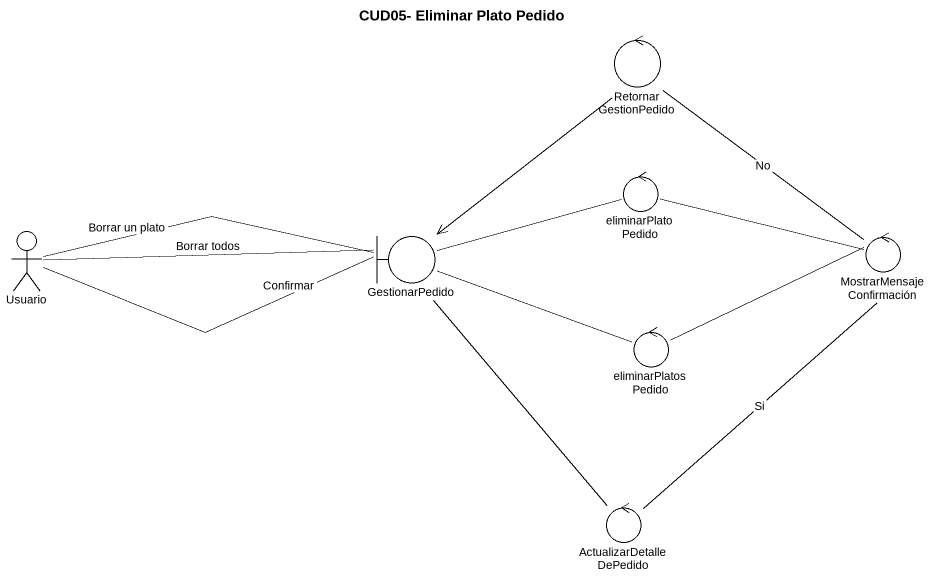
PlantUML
@startuml
title CUD05- Eliminar Plato Pedido
control "Retornar GestionPedido" as Retornar_GestionPedido
control eliminarPlatoPedido
actor Usuario
boundary GestionarPedido
control MostrarMensajeConfirmación
control eliminarPlatosPedido
control ActualizarDetalleDePedido
Retornar_GestionPedido --> GestionarPedido
eliminarPlatoPedido -right- MostrarMensajeConfirmación
Usuario -right- GestionarPedido : Borrar un plato
Usuario -right- GestionarPedido : Borrar todos
Usuario -right- GestionarPedido : Confirmar
GestionarPedido -right- eliminarPlatoPedido
GestionarPedido -right- eliminarPlatosPedido
MostrarMensajeConfirmación -up- Retornar_GestionPedido : No
MostrarMensajeConfirmación -- ActualizarDetalleDePedido : Si
eliminarPlatosPedido -right- MostrarMensajeConfirmación
ActualizarDetalleDePedido -up- GestionarPedido
@enduml
